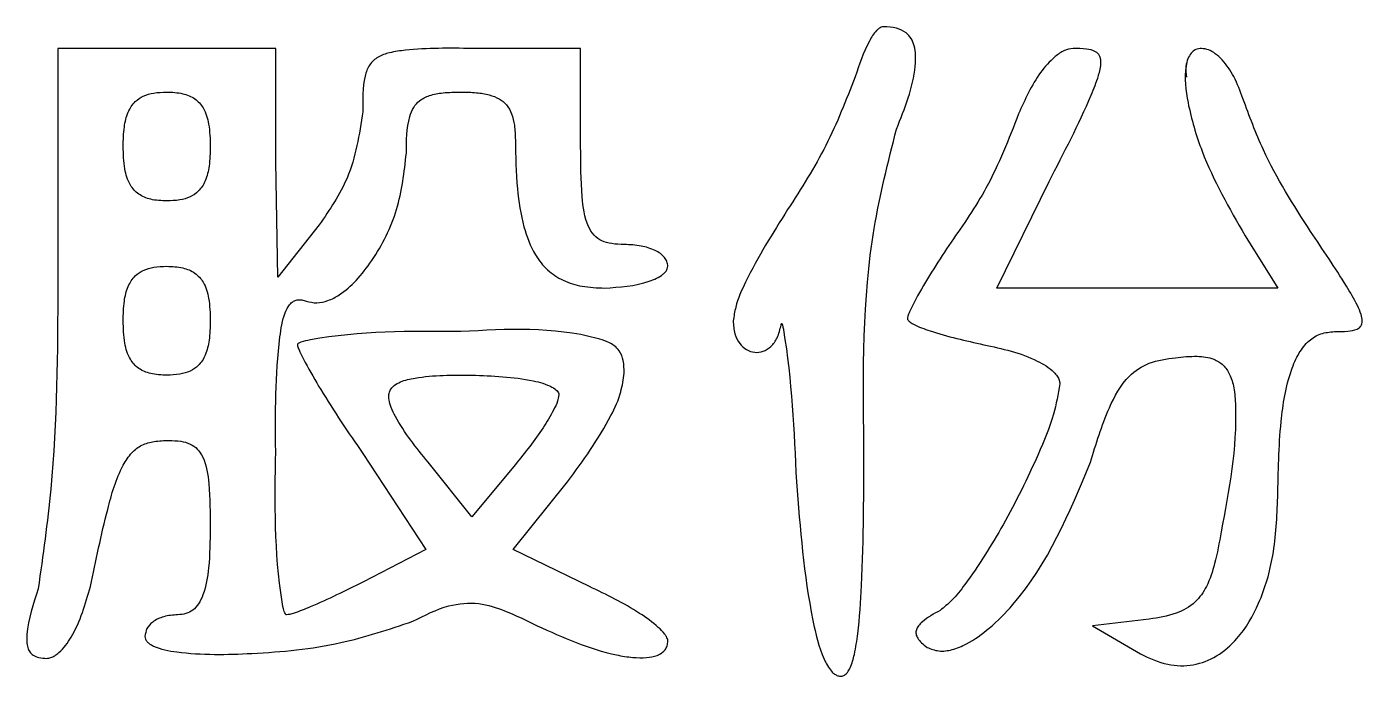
# Model space of a CAD drawing. Header units: millimetres. Extents: x 5 to 292, y 5 to 205.
# Drawn here: x 74.43 to 75.776, y 117.263 to 117.917 of the extents above; entities that cross this region are included whole.
import ezdxf

# ---------------------------------------------------------------- set-up
doc = ezdxf.new("R2010")
doc.units = ezdxf.units.MM

msp = doc.modelspace()

# ---------------------------------------------------------------- linework, layer by layer
at = {"color": 7, "linetype": 'Continuous', "lineweight": 25}
for p, q in [((74.6812, 117.8952), (74.4617, 117.8952)), ((74.4617, 117.8952), (74.4617, 117.6582)), ((74.6812, 117.7811), (74.6812, 117.8952)), ((74.9884, 117.8952), (74.8787, 117.8952)), ((74.9884, 117.7964), (74.9884, 117.8952)), ((74.6834, 117.6648), (74.6812, 117.7811)), ((75.4076, 117.6538), (75.4602, 117.7613)), ((74.7251, 117.7174), (74.6834, 117.6648)), ((75.6577, 117.7065), (75.6906, 117.6538)), ((75.6906, 117.6538), (75.4076, 117.6538)), ((74.769, 117.487), (74.8326, 117.3904)), ((74.8787, 117.4234), (74.8348, 117.4782)), ((74.9226, 117.476), (74.8787, 117.4234)), ((74.9204, 117.3904), (74.9752, 117.4585)), ((74.8326, 117.3904), (74.769, 117.3575)), ((74.9972, 117.3531), (74.9204, 117.3904)), ((75.5612, 117.3202), (75.5041, 117.3136)), ((75.5041, 117.3136), (75.5524, 117.2851))]:
    msp.add_line(p, q, dxfattribs=at)
for points, knots in [([(75.2934, 117.9171), (75.2927, 117.917), (75.291, 117.9168), (75.2887, 117.9153), (75.2841, 117.9111), (75.2744, 117.8952), (75.269, 117.8789), (75.2649, 117.8666)], [0, 0, 0, 0, 0.038208, 0.08272, 0.135984, 0.352705, 1, 1, 1, 1]), ([(75.2934, 117.9171), (75.2927, 117.917), (75.291, 117.9168), (75.2887, 117.9153), (75.2841, 117.9111), (75.2744, 117.8952), (75.269, 117.8789), (75.2649, 117.8666)], [0, 0, 0, 0, 0.0382081, 0.0827196, 0.1359841, 0.3527052, 1, 1, 1, 1]), ([(75.3066, 117.814), (75.3149, 117.8348), (75.3246, 117.859), (75.3261, 117.888), (75.3249, 117.8975), (75.3217, 117.9054), (75.3157, 117.912), (75.3059, 117.9165), (75.2978, 117.9169), (75.2934, 117.9171)], [0, 0, 0, 0, 0.524566, 0.612703, 0.686867, 0.750886, 0.810633, 0.895676, 1, 1, 1, 1]), ([(74.8787, 117.8952), (74.8563, 117.8955), (74.8286, 117.8959), (74.797, 117.8915), (74.7842, 117.8873), (74.7749, 117.879), (74.7683, 117.8598), (74.7687, 117.8436), (74.769, 117.8315)], [0, 0, 0, 0, 0.431617, 0.536559, 0.615729, 0.689454, 0.768053, 1, 1, 1, 1]), ([(74.8787, 117.8952), (74.8563, 117.8955), (74.8286, 117.8959), (74.797, 117.8915), (74.7842, 117.8873), (74.7749, 117.879), (74.7683, 117.8598), (74.7687, 117.8436), (74.769, 117.8315)], [0, 0, 0, 0, 0.431617, 0.536559, 0.615729, 0.689454, 0.768053, 1, 1, 1, 1]), ([(75.4844, 117.8952), (75.4814, 117.8947), (75.4747, 117.8935), (75.4633, 117.8849), (75.4455, 117.865), (75.436, 117.8438), (75.4295, 117.8293)], [0, 0, 0, 0, 0.1006, 0.225096, 0.469662, 1, 1, 1, 1]), ([(75.4844, 117.8952), (75.4814, 117.8947), (75.4747, 117.8935), (75.4633, 117.8849), (75.4455, 117.865), (75.436, 117.8438), (75.4295, 117.8293)], [0, 0, 0, 0, 0.1006, 0.225096, 0.469662, 1, 1, 1, 1]), ([(75.4602, 117.7613), (75.4752, 117.79), (75.4934, 117.8248), (75.5096, 117.8653), (75.5127, 117.8778), (75.5123, 117.8846), (75.5113, 117.8877), (75.5095, 117.8902), (75.5054, 117.8933), (75.4965, 117.8951), (75.4889, 117.8951), (75.4844, 117.8952)], [0, 0, 0, 0, 0.579658, 0.705201, 0.785987, 0.807754, 0.826404, 0.843606, 0.861153, 0.918753, 1, 1, 1, 1]), ([(75.6138, 117.8952), (75.6118, 117.895), (75.6078, 117.8946), (75.6029, 117.8905), (75.5997, 117.8846), (75.5958, 117.8679), (75.6001, 117.8356), (75.6173, 117.7769), (75.6418, 117.7342), (75.6577, 117.7065)], [0, 0, 0, 0, 0.028743, 0.056118, 0.086954, 0.123965, 0.299615, 0.543811, 1, 1, 1, 1]), ([(75.6138, 117.8952), (75.6118, 117.895), (75.6078, 117.8946), (75.6029, 117.8905), (75.5997, 117.8846), (75.5974, 117.8763), (75.5983, 117.8699), (75.5988, 117.8662)], [0, 0, 0, 0, 0.161672, 0.315644, 0.489089, 0.697263, 1, 1, 1, 1]), ([(75.6555, 117.8447), (75.6528, 117.8522), (75.6477, 117.8662), (75.6374, 117.8813), (75.6282, 117.8898), (75.6212, 117.8942), (75.6162, 117.8949), (75.6138, 117.8952)], [0, 0, 0, 0, 0.347771, 0.648847, 0.782363, 0.898202, 1, 1, 1, 1]), ([(75.6555, 117.8447), (75.6528, 117.8522), (75.6477, 117.8662), (75.6374, 117.8813), (75.6282, 117.8898), (75.6212, 117.8942), (75.6162, 117.8949), (75.6138, 117.8952)], [0, 0, 0, 0, 0.347771, 0.648847, 0.782363, 0.898202, 1, 1, 1, 1]), ([(75.2649, 117.8666), (75.2558, 117.8432), (75.2376, 117.7964), (75.2105, 117.754), (75.1969, 117.7328)], [0, 0, 0, 0, 0.49949, 1, 1, 1, 1]), ([(75.2649, 117.8666), (75.2558, 117.8432), (75.2376, 117.7964), (75.2105, 117.754), (75.1969, 117.7328)], [0, 0, 0, 0, 0.49949, 1, 1, 1, 1]), ([(74.5276, 117.7964), (74.5277, 117.803), (74.528, 117.8147), (74.5316, 117.8305), (74.5385, 117.8415), (74.548, 117.8478), (74.559, 117.8509), (74.5671, 117.8511), (74.5715, 117.8513)], [0, 0, 0, 0, 0.240933, 0.430095, 0.586013, 0.705287, 0.83921, 1, 1, 1, 1]), ([(74.5715, 117.8513), (74.5769, 117.8511), (74.5867, 117.8507), (74.6001, 117.8454), (74.6098, 117.8344), (74.6148, 117.8173), (74.6151, 117.804), (74.6153, 117.7964)], [0, 0, 0, 0, 0.199608, 0.360461, 0.511613, 0.721666, 1, 1, 1, 1]), ([(74.8128, 117.7898), (74.8128, 117.8023), (74.8128, 117.8181), (74.8196, 117.8357), (74.8263, 117.8435), (74.8368, 117.8486), (74.8511, 117.851), (74.8617, 117.8512), (74.8677, 117.8513)], [0, 0, 0, 0, 0.372489, 0.47353, 0.563751, 0.677394, 0.818402, 1, 1, 1, 1]), ([(74.8677, 117.8513), (74.873, 117.8512), (74.8826, 117.851), (74.8957, 117.849), (74.9062, 117.845), (74.9143, 117.8385), (74.9195, 117.8291), (74.9222, 117.8169), (74.9224, 117.8079), (74.9226, 117.803)], [0, 0, 0, 0, 0.1845072, 0.3350702, 0.4594324, 0.5699665, 0.6888481, 0.8282694, 1, 1, 1, 1]), ([(75.7236, 117.7108), (75.7065, 117.7376), (75.6794, 117.7801), (75.662, 117.8272), (75.6555, 117.8447)], [0, 0, 0, 0, 0.629744, 1, 1, 1, 1]), ([(75.7236, 117.7108), (75.7065, 117.7376), (75.6794, 117.7801), (75.662, 117.8272), (75.6555, 117.8447)], [0, 0, 0, 0, 0.629744, 1, 1, 1, 1]), ([(74.769, 117.8315), (74.7654, 117.8085), (74.7591, 117.7671), (74.7355, 117.7327), (74.7251, 117.7174)], [0, 0, 0, 0, 0.555976, 1, 1, 1, 1]), ([(74.769, 117.8315), (74.7654, 117.8085), (74.7591, 117.7671), (74.7355, 117.7327), (74.7251, 117.7174)], [0, 0, 0, 0, 0.555976, 1, 1, 1, 1]), ([(75.4295, 117.8293), (75.4196, 117.8038), (75.4019, 117.758), (75.3739, 117.7177), (75.3615, 117.6999)], [0, 0, 0, 0, 0.556856, 1, 1, 1, 1]), ([(75.4295, 117.8293), (75.4196, 117.8038), (75.4019, 117.758), (75.3739, 117.7177), (75.3615, 117.6999)], [0, 0, 0, 0, 0.556856, 1, 1, 1, 1]), ([(75.2737, 117.4958), (75.2729, 117.569), (75.2717, 117.6767), (75.2981, 117.7807), (75.3066, 117.814)], [0, 0, 0, 0, 0.679675, 1, 1, 1, 1]), ([(74.9226, 117.803), (74.9229, 117.7866), (74.9234, 117.7572), (74.9294, 117.718), (74.9399, 117.6898), (74.9542, 117.6715), (74.9707, 117.6606), (74.9906, 117.6546), (75.0049, 117.6541), (75.0125, 117.6538)], [0, 0, 0, 0, 0.246323, 0.440926, 0.594089, 0.69184, 0.785571, 0.885603, 1, 1, 1, 1]), ([(74.5715, 117.7416), (74.566, 117.7418), (74.5562, 117.7422), (74.5428, 117.7475), (74.5331, 117.7584), (74.5281, 117.7756), (74.5278, 117.7889), (74.5276, 117.7964)], [0, 0, 0, 0, 0.199608, 0.360461, 0.511613, 0.721666, 1, 1, 1, 1]), ([(74.6153, 117.7964), (74.6152, 117.7899), (74.6149, 117.7781), (74.6113, 117.7624), (74.6044, 117.7514), (74.5949, 117.7451), (74.5839, 117.742), (74.5758, 117.7417), (74.5715, 117.7416)], [0, 0, 0, 0, 0.240933, 0.430095, 0.586013, 0.705287, 0.83921, 1, 1, 1, 1]), ([(74.7119, 117.6406), (74.7155, 117.6398), (74.7228, 117.638), (74.7345, 117.6409), (74.7483, 117.6481), (74.7635, 117.6618), (74.7848, 117.6895), (74.8063, 117.7323), (74.8107, 117.7706), (74.8128, 117.7898)], [0, 0, 0, 0, 0.054993, 0.112782, 0.177473, 0.289846, 0.419124, 0.707832, 1, 1, 1, 1]), ([(75.0323, 117.6977), (75.0281, 117.6978), (75.0204, 117.698), (75.0097, 117.7007), (75.0012, 117.7067), (74.9925, 117.7216), (74.9887, 117.7526), (74.9885, 117.7796), (74.9884, 117.7964)], [0, 0, 0, 0, 0.101521, 0.185207, 0.261464, 0.345895, 0.592782, 1, 1, 1, 1]), ([(75.0323, 117.6977), (75.0281, 117.6978), (75.0204, 117.698), (75.0097, 117.7007), (75.0012, 117.7067), (74.9925, 117.7216), (74.9887, 117.7526), (74.9885, 117.7796), (74.9884, 117.7964)], [0, 0, 0, 0, 0.101521, 0.185207, 0.261464, 0.345895, 0.592782, 1, 1, 1, 1]), ([(75.1969, 117.7328), (75.1819, 117.709), (75.1621, 117.6775), (75.1449, 117.639), (75.1428, 117.6254), (75.142, 117.6209)], [0, 0, 0, 0, 0.672721, 0.889544, 1, 1, 1, 1]), ([(75.1969, 117.7328), (75.1819, 117.709), (75.1621, 117.6775), (75.1449, 117.639), (75.1428, 117.6254), (75.142, 117.6209)], [0, 0, 0, 0, 0.672721, 0.889544, 1, 1, 1, 1]), ([(75.7477, 117.6099), (75.7522, 117.6099), (75.7598, 117.61), (75.7685, 117.6112), (75.7728, 117.6136), (75.7745, 117.6155), (75.7756, 117.6178), (75.776, 117.6218), (75.7744, 117.6282), (75.7692, 117.6401), (75.7524, 117.6683), (75.7359, 117.6926), (75.7236, 117.7108)], [0, 0, 0, 0, 0.0980504, 0.1663906, 0.1857494, 0.2032674, 0.2208857, 0.2407539, 0.289865, 0.3601338, 0.5225138, 1, 1, 1, 1]), ([(75.0762, 117.6757), (75.076, 117.6773), (75.0756, 117.6806), (75.0728, 117.685), (75.0686, 117.6888), (75.0609, 117.6932), (75.0486, 117.6969), (75.038, 117.6974), (75.0323, 117.6977)], [0, 0, 0, 0, 0.090178, 0.183482, 0.287089, 0.404166, 0.678971, 1, 1, 1, 1]), ([(75.0762, 117.6757), (75.076, 117.6773), (75.0756, 117.6806), (75.0728, 117.685), (75.0686, 117.6888), (75.0609, 117.6932), (75.0486, 117.6969), (75.038, 117.6974), (75.0323, 117.6977)], [0, 0, 0, 0, 0.090178, 0.183482, 0.287089, 0.404166, 0.678971, 1, 1, 1, 1]), ([(75.3615, 117.6999), (75.3497, 117.6822), (75.3346, 117.6595), (75.3214, 117.6339), (75.3181, 117.6262), (75.3177, 117.6238), (75.3176, 117.6231)], [0, 0, 0, 0, 0.717311, 0.91923, 0.973807, 1, 1, 1, 1]), ([(74.5276, 117.6209), (74.5277, 117.6274), (74.528, 117.6392), (74.5316, 117.6549), (74.5385, 117.6659), (74.548, 117.6722), (74.559, 117.6753), (74.5671, 117.6756), (74.5715, 117.6757)], [0, 0, 0, 0, 0.240933, 0.430095, 0.586013, 0.705287, 0.83921, 1, 1, 1, 1]), ([(74.5715, 117.6757), (74.5769, 117.6755), (74.5867, 117.6751), (74.6001, 117.6698), (74.6098, 117.6589), (74.6148, 117.6417), (74.6151, 117.6284), (74.6153, 117.6209)], [0, 0, 0, 0, 0.199608, 0.360461, 0.511613, 0.721666, 1, 1, 1, 1]), ([(75.0125, 117.6538), (75.0278, 117.6547), (75.0482, 117.656), (75.0684, 117.665), (75.0739, 117.67), (75.0758, 117.6728), (75.0761, 117.6748), (75.0762, 117.6757)], [0, 0, 0, 0, 0.644318, 0.861668, 0.915271, 0.960385, 1, 1, 1, 1]), ([(74.4617, 117.6582), (74.4615, 117.589), (74.4611, 117.4861), (74.4467, 117.3844), (74.442, 117.3509)], [0, 0, 0, 0, 0.671808, 1, 1, 1, 1]), ([(74.6812, 117.4892), (74.6809, 117.5276), (74.6805, 117.5744), (74.6882, 117.6233), (74.6932, 117.6345), (74.6964, 117.6387), (74.7, 117.6412), (74.7037, 117.6421), (74.7078, 117.6419), (74.7105, 117.6411), (74.7119, 117.6406)], [0, 0, 0, 0, 0.686488, 0.835118, 0.87421, 0.9053, 0.928103, 0.949955, 0.973348, 1, 1, 1, 1]), ([(74.5715, 117.566), (74.566, 117.5662), (74.5562, 117.5666), (74.5428, 117.5719), (74.5331, 117.5829), (74.5281, 117.6), (74.5278, 117.6133), (74.5276, 117.6209)], [0, 0, 0, 0, 0.199608, 0.360461, 0.511613, 0.721666, 1, 1, 1, 1]), ([(74.6153, 117.6209), (74.6152, 117.6143), (74.6149, 117.6026), (74.6113, 117.5868), (74.6044, 117.5758), (74.5949, 117.5695), (74.5839, 117.5664), (74.5758, 117.5662), (74.5715, 117.566)], [0, 0, 0, 0, 0.2409329, 0.4300954, 0.586013, 0.7052866, 0.8392104, 1, 1, 1, 1]), ([(75.0323, 117.5682), (75.0322, 117.5724), (75.032, 117.5801), (75.0284, 117.5899), (75.0222, 117.5961), (75.0145, 117.6003), (74.9644, 117.6152), (74.9143, 117.6125), (74.8677, 117.6099)], [0, 0, 0, 0, 0.067225, 0.123697, 0.161947, 0.206706, 0.262686, 1, 1, 1, 1]), ([(75.0323, 117.5682), (75.0322, 117.5724), (75.032, 117.5801), (75.0284, 117.5899), (75.0222, 117.5961), (75.0145, 117.6003), (74.9644, 117.6152), (74.9143, 117.6125), (74.8677, 117.6099)], [0, 0, 0, 0, 0.067225, 0.123697, 0.161947, 0.206706, 0.262686, 1, 1, 1, 1]), ([(75.142, 117.6209), (75.1423, 117.6164), (75.1429, 117.6083), (75.1478, 117.598), (75.155, 117.5913), (75.1636, 117.5884), (75.1726, 117.5895), (75.1808, 117.5948), (75.1874, 117.6042), (75.1893, 117.6121), (75.1903, 117.6165)], [0, 0, 0, 0, 0.158079, 0.287634, 0.398769, 0.500645, 0.601925, 0.711812, 0.840721, 1, 1, 1, 1]), ([(75.1903, 117.6165), (75.1904, 117.6168), (75.1904, 117.6173), (75.1906, 117.6178), (75.1907, 117.618), (75.1908, 117.618), (75.1909, 117.6181), (75.1909, 117.6181), (75.191, 117.6181), (75.191, 117.618), (75.1911, 117.618), (75.1912, 117.6178), (75.1914, 117.6174), (75.1917, 117.6166), (75.1922, 117.6146), (75.2011, 117.5624), (75.2034, 117.5098), (75.2057, 117.4585)], [0, 0, 0, 0, 0.006817, 0.00854, 0.009774, 0.010175, 0.010522, 0.010837, 0.011152, 0.011623, 0.012199, 0.012909, 0.015733, 0.019849, 0.028966, 0.053207, 1, 1, 1, 1]), ([(75.3176, 117.6231), (75.3176, 117.6228), (75.3177, 117.6221), (75.3183, 117.6212), (75.3201, 117.6194), (75.3273, 117.6152), (75.3522, 117.6062), (75.3762, 117.6008), (75.3944, 117.5967)], [0, 0, 0, 0, 0.010495, 0.023078, 0.038566, 0.104682, 0.322292, 1, 1, 1, 1]), ([(74.8677, 117.6099), (74.8168, 117.6103), (74.7626, 117.6108), (74.7087, 117.6001), (74.7046, 117.5985), (74.7036, 117.5977), (74.7033, 117.5974), (74.7032, 117.5971), (74.7031, 117.5968), (74.7031, 117.5967)], [0, 0, 0, 0, 0.913726, 0.973759, 0.990635, 0.993552, 0.996015, 0.998113, 1, 1, 1, 1]), ([(75.6906, 117.4431), (75.6911, 117.4685), (75.6918, 117.5114), (75.6995, 117.5607), (75.711, 117.5877), (75.721, 117.6007), (75.7337, 117.6087), (75.743, 117.6095), (75.7477, 117.6099)], [0, 0, 0, 0, 0.39768, 0.67351, 0.773529, 0.855096, 0.926948, 1, 1, 1, 1]), ([(74.7031, 117.5967), (74.7032, 117.5963), (74.7033, 117.5952), (74.7042, 117.5928), (74.7066, 117.5872), (74.7139, 117.5731), (74.734, 117.5383), (74.7544, 117.5083), (74.769, 117.487)], [0, 0, 0, 0, 0.010142, 0.025625, 0.060498, 0.152487, 0.396636, 1, 1, 1, 1]), ([(75.3944, 117.5967), (75.4129, 117.5927), (75.438, 117.5873), (75.4618, 117.5728), (75.4684, 117.5653), (75.4707, 117.5613), (75.471, 117.5585), (75.4712, 117.5572)], [0, 0, 0, 0, 0.626659, 0.849795, 0.906987, 0.95625, 1, 1, 1, 1]), ([(75.5875, 117.5836), (75.5948, 117.5844), (75.6077, 117.5858), (75.6246, 117.5837), (75.6362, 117.5767), (75.6431, 117.5663), (75.647, 117.5521), (75.6507, 117.4986), (75.6416, 117.4503), (75.6336, 117.408)], [0, 0, 0, 0, 0.099243, 0.175791, 0.225152, 0.27706, 0.34065, 0.42239, 1, 1, 1, 1]), ([(75.5019, 117.4782), (75.5075, 117.4967), (75.5168, 117.5271), (75.5359, 117.5633), (75.5615, 117.5802), (75.5785, 117.5824), (75.5875, 117.5836)], [0, 0, 0, 0, 0.39568, 0.653301, 0.816007, 1, 1, 1, 1]), ([(74.8348, 117.4782), (74.8228, 117.493), (74.8087, 117.5104), (74.7975, 117.5328), (74.7952, 117.5403), (74.795, 117.5463), (74.7965, 117.5515), (74.8006, 117.5561), (74.8091, 117.5607), (74.8353, 117.5663), (74.8595, 117.5661), (74.8787, 117.566)], [0, 0, 0, 0, 0.3324789, 0.392109, 0.4393526, 0.4697575, 0.496945, 0.5322519, 0.5745764, 0.664278, 1, 1, 1, 1]), ([(74.8787, 117.566), (74.8995, 117.5653), (74.9269, 117.5643), (74.9557, 117.5566), (74.9639, 117.5514), (74.9661, 117.5484), (74.9664, 117.547), (74.9665, 117.5463)], [0, 0, 0, 0, 0.6699445, 0.8838077, 0.9520097, 0.9776138, 1, 1, 1, 1]), ([(74.9752, 117.4585), (74.9909, 117.48), (75.0117, 117.5085), (75.0292, 117.5468), (75.0314, 117.5618), (75.0323, 117.5682)], [0, 0, 0, 0, 0.638549, 0.844803, 1, 1, 1, 1]), ([(75.4712, 117.5572), (75.4693, 117.5469), (75.4649, 117.5224), (75.4448, 117.4749), (75.4162, 117.4169), (75.3859, 117.3684), (75.3638, 117.3398), (75.3544, 117.3322), (75.3505, 117.329)], [0, 0, 0, 0, 0.119644, 0.285874, 0.588179, 0.861727, 0.942092, 1, 1, 1, 1]), ([(75.4712, 117.5572), (75.4693, 117.5469), (75.4649, 117.5224), (75.4448, 117.4749), (75.4162, 117.4169), (75.3859, 117.3684), (75.3638, 117.3398), (75.3544, 117.3322), (75.3505, 117.329)], [0, 0, 0, 0, 0.119644, 0.285874, 0.588179, 0.861727, 0.942092, 1, 1, 1, 1]), ([(74.9665, 117.5463), (74.9661, 117.5441), (74.9651, 117.5386), (74.9595, 117.5275), (74.9464, 117.5055), (74.9323, 117.4881), (74.9226, 117.476)], [0, 0, 0, 0, 0.08002, 0.197099, 0.443638, 1, 1, 1, 1]), ([(74.9665, 117.5463), (74.9661, 117.5441), (74.9651, 117.5386), (74.9595, 117.5275), (74.9464, 117.5055), (74.9323, 117.4881), (74.9226, 117.476)], [0, 0, 0, 0, 0.08002, 0.197099, 0.443638, 1, 1, 1, 1]), ([(74.4946, 117.3531), (74.5, 117.379), (74.5086, 117.4203), (74.5215, 117.4663), (74.5351, 117.4877), (74.5462, 117.4962), (74.5594, 117.4999), (74.5687, 117.5001), (74.5737, 117.5002)], [0, 0, 0, 0, 0.435767, 0.694174, 0.778151, 0.84786, 0.918053, 1, 1, 1, 1]), ([(74.5737, 117.5002), (74.5776, 117.5001), (74.5849, 117.4999), (74.5949, 117.4973), (74.6029, 117.4918), (74.6112, 117.4784), (74.615, 117.4509), (74.6152, 117.4271), (74.6153, 117.4124)], [0, 0, 0, 0, 0.10613, 0.193904, 0.273534, 0.359974, 0.604941, 1, 1, 1, 1]), ([(75.2474, 117.2632), (75.2485, 117.2629), (75.2509, 117.2623), (75.2545, 117.2637), (75.2575, 117.2668), (75.2614, 117.2737), (75.2649, 117.2869), (75.2691, 117.3146), (75.2735, 117.3851), (75.2736, 117.4486), (75.2737, 117.4958)], [0, 0, 0, 0, 0.014794, 0.028981, 0.045757, 0.06754, 0.12662, 0.21365, 0.414841, 1, 1, 1, 1]), ([(74.6922, 117.3246), (74.692, 117.3246), (74.6918, 117.3246), (74.6915, 117.3248), (74.6912, 117.3251), (74.6905, 117.3261), (74.6889, 117.3303), (74.6796, 117.3842), (74.6804, 117.4384), (74.6812, 117.4892)], [0, 0, 0, 0, 0.001879, 0.003956, 0.006386, 0.009266, 0.025983, 0.085747, 1, 1, 1, 1]), ([(75.3373, 117.2917), (75.3412, 117.2902), (75.3493, 117.2871), (75.3634, 117.2891), (75.381, 117.2964), (75.4019, 117.3118), (75.455, 117.3652), (75.4806, 117.427), (75.5019, 117.4782)], [0, 0, 0, 0, 0.046347, 0.096619, 0.155034, 0.260442, 0.386134, 1, 1, 1, 1]), ([(75.2057, 117.4585), (75.2094, 117.4117), (75.2142, 117.3514), (75.2293, 117.2876), (75.2386, 117.27), (75.2439, 117.2647), (75.2463, 117.2637), (75.2474, 117.2632)], [0, 0, 0, 0, 0.691807, 0.89189, 0.961776, 0.982265, 1, 1, 1, 1]), ([(75.5524, 117.2851), (75.5613, 117.2809), (75.5781, 117.2731), (75.6056, 117.2726), (75.6303, 117.2822), (75.6541, 117.3033), (75.6742, 117.3382), (75.6882, 117.387), (75.6898, 117.4234), (75.6906, 117.4431)], [0, 0, 0, 0, 0.1134868, 0.2131977, 0.3104645, 0.4152405, 0.5771441, 0.7712237, 1, 1, 1, 1]), ([(74.6153, 117.4124), (74.6151, 117.3989), (74.6148, 117.3761), (74.6107, 117.35), (74.6041, 117.3358), (74.5982, 117.3291), (74.5907, 117.3252), (74.5853, 117.3248), (74.5824, 117.3246)], [0, 0, 0, 0, 0.393492, 0.662661, 0.760394, 0.84219, 0.918343, 1, 1, 1, 1]), ([(75.6336, 117.408), (75.6317, 117.3973), (75.6283, 117.3786), (75.6204, 117.3543), (75.6078, 117.3357), (75.5868, 117.3242), (75.5703, 117.3217), (75.5612, 117.3202)], [0, 0, 0, 0, 0.257879, 0.451298, 0.604501, 0.779773, 1, 1, 1, 1]), ([(75.6336, 117.408), (75.6317, 117.3973), (75.6283, 117.3786), (75.6204, 117.3543), (75.6078, 117.3357), (75.5868, 117.3242), (75.5703, 117.3217), (75.5612, 117.3202)], [0, 0, 0, 0, 0.2578787, 0.451298, 0.6045013, 0.7797731, 1, 1, 1, 1]), ([(74.769, 117.3575), (74.7514, 117.3488), (74.7288, 117.3375), (74.7039, 117.3275), (74.6958, 117.325), (74.6932, 117.3247), (74.6922, 117.3246)], [0, 0, 0, 0, 0.700779, 0.90639, 0.961386, 1, 1, 1, 1]), ([(74.442, 117.3509), (74.4369, 117.3357), (74.4311, 117.3181), (74.4303, 117.2978), (74.4312, 117.2918), (74.4332, 117.2871), (74.4371, 117.2833), (74.4432, 117.281), (74.4481, 117.2808), (74.4508, 117.2807)], [0, 0, 0, 0, 0.56275, 0.648554, 0.717726, 0.775241, 0.828212, 0.904833, 1, 1, 1, 1]), ([(74.4508, 117.2807), (74.4521, 117.2809), (74.4549, 117.2812), (74.459, 117.2834), (74.4668, 117.2894), (74.4826, 117.3115), (74.4896, 117.3355), (74.4946, 117.3531)], [0, 0, 0, 0, 0.045134, 0.09614, 0.154961, 0.380643, 1, 1, 1, 1]), ([(75.0762, 117.2983), (75.0761, 117.299), (75.0759, 117.3005), (75.0747, 117.3028), (75.0719, 117.3069), (75.0633, 117.3154), (75.0388, 117.3329), (75.0144, 117.3448), (74.9972, 117.3531)], [0, 0, 0, 0, 0.021329, 0.0472, 0.0784, 0.173737, 0.41397, 1, 1, 1, 1]), ([(74.8194, 117.318), (74.8312, 117.3241), (74.852, 117.3348), (74.8851, 117.3379), (74.915, 117.3281), (74.9338, 117.3189), (74.9445, 117.3136)], [0, 0, 0, 0, 0.297197, 0.526395, 0.728762, 1, 1, 1, 1]), ([(75.3505, 117.329), (75.3442, 117.3256), (75.3363, 117.3212), (75.3288, 117.3138), (75.3263, 117.3097), (75.3259, 117.3051), (75.328, 117.3004), (75.3319, 117.2959), (75.3354, 117.2932), (75.3373, 117.2917)], [0, 0, 0, 0, 0.399331, 0.503384, 0.585665, 0.666253, 0.753128, 0.861909, 1, 1, 1, 1]), ([(74.5824, 117.3246), (74.5777, 117.3243), (74.5688, 117.3236), (74.558, 117.3184), (74.5508, 117.3111), (74.5499, 117.3055), (74.5495, 117.3027)], [0, 0, 0, 0, 0.324173, 0.611137, 0.809491, 1, 1, 1, 1]), ([(74.5495, 117.3027), (74.5496, 117.3017), (74.5499, 117.2998), (74.5518, 117.2972), (74.5546, 117.2949), (74.564, 117.2899), (74.5988, 117.2837), (74.662, 117.2849), (74.7428, 117.2924), (74.7954, 117.31), (74.8194, 117.318)], [0, 0, 0, 0, 0.010081, 0.020887, 0.033551, 0.048638, 0.134879, 0.406268, 0.728541, 1, 1, 1, 1]), ([(74.9445, 117.3136), (74.9706, 117.3018), (75.0018, 117.2876), (75.04, 117.2814), (75.0538, 117.281), (75.0638, 117.2827), (75.07, 117.2858), (75.0736, 117.2891), (75.0758, 117.2934), (75.0761, 117.2966), (75.0762, 117.2983)], [0, 0, 0, 0, 0.583655, 0.69787, 0.792542, 0.867669, 0.902959, 0.934791, 0.965987, 1, 1, 1, 1])]:
    msp.add_open_spline(points, degree=3, knots=knots, dxfattribs=at)

doc.saveas('drawing.dxf')
